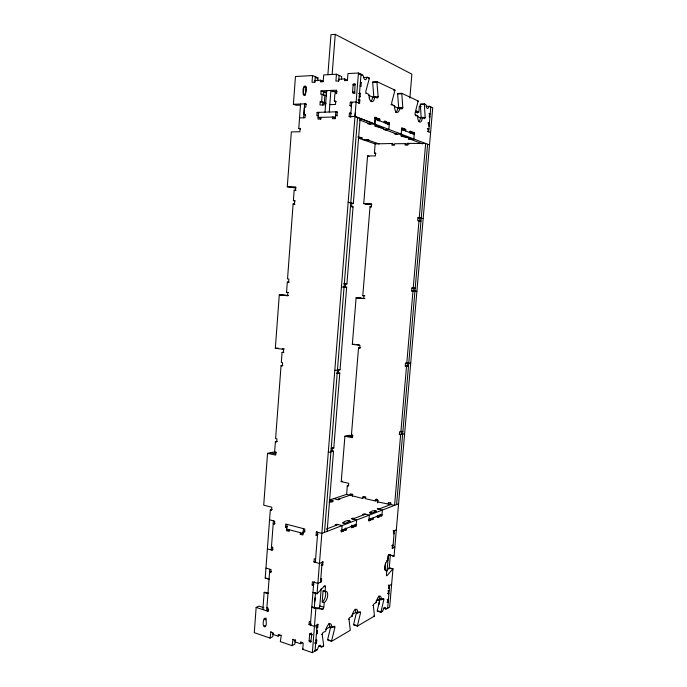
<?xml version="1.0" encoding="UTF-8"?>
<svg xmlns="http://www.w3.org/2000/svg" width="687" height="687" viewBox="0 0 687 687"><rect width="100%" height="100%" fill="white"/><g stroke="black" fill="none" stroke-linecap="round" stroke-linejoin="round"><path stroke-width="1.03" d="M390.92 104.656L394.578 105.592L394.759 108.915A5.728 2.628 89.3 0 0 399.061 110.762L399.757 107.85L397.67 107.911L394.218 106.408M414.982 114.806L417.696 115.674L417.842 118.834A5.436 2.396 -89.9 0 0 421.758 120.508L422.402 117.726L420.384 117.778L417.249 116.412M263.868 607.686L258.973 606.097L256.148 607.402L254.276 632.667L270.051 638.094L272.842 636.634L273.1 633.285M276.191 452.767L273.151 452.123L267.552 453.36L263.714 505.194L271.812 507.221L271.58 510.329L270.292 510.003L265.208 578.111L269.029 579.27A1.64 0.85 -73.1 0 0 269.304 579.089M267.552 453.36L275.71 455.095L275.942 451.96L274.645 451.685L275.393 441.732L276.672 441.99L276.904 438.838L275.607 438.581L281.052 365.69L282.366 365.888L282.597 362.693L281.309 362.504L282.065 352.388L283.379 352.568L283.619 349.374L275.332 348.24L279.283 294.929L287.965 295.444M295.994 188.058L287.286 186.761L291.348 131.895L299.893 131.758L300.142 128.426L298.785 128.452L299.566 117.906M300.382 105.128L296.174 105.274L293.401 104.269L295.453 76.506L312.533 75.553L317.961 77.863L317.746 80.731M300.571 104.012L299.532 117.915L305.019 117.769L305.268 114.42L303.903 114.454L304.444 107.206L305.809 107.163L306.067 103.806L293.401 104.269M268.007 592.761L264.409 592.288A1.64 0.85 -72.5 0 0 264.151 592.349L262.863 609.592L263.799 609.146M279.283 294.929L287.63 295.745L287.87 292.516L286.539 292.387L287.312 282.142L289.158 282.254M287.286 186.761L295.762 186.95L295.513 190.239L294.173 190.213L293.392 200.621L294.714 200.664L294.474 203.945L293.126 203.902L287.527 278.905L288.858 279.016L288.617 282.263L287.312 282.142M303.345 94.171L303.86 87.18L305.913 87.086L305.389 94.085A1.28 1.005 -74 0 1 304.315 95.381A1.28 1.005 -74 0 1 303.379 94.171C301.241 83.797 309.098 82.809 305.432 94.076L303.345 94.171L305.406 94.969M303.611 117.803L304.659 103.857L306.488 104.536M265.998 619.743C267.767 631.027 260.674 627.463 264.091 619.116A1.219 0.919 70.5 0 1 265.13 618.283A1.219 0.919 70.5 0 1 265.998 619.743L264.091 619.116L266.195 618.085M269.785 569.231L266.668 610.829L268.531 609.936M273.417 520.84L271.236 549.926L273.1 549.214M256.148 607.402L267.939 611.241L268.17 608.175L266.891 607.772M270.051 638.094L270.987 631.739M312.533 75.553L312.027 82.311L314.792 82.165L314.921 80.473L320.494 80.19L323.199 81.332L321.344 81.427M314.826 82.474L315.264 76.712M286.822 527.522L285.517 527.178L285.749 524.044L304.796 528.99L304.547 532.167L303.207 531.815L302.958 534.993L300.279 534.28L300.399 532.7M335.299 118.009L332.637 117.03L332.499 118.739L335.342 118.662L335.608 115.253L337.042 115.21L337.308 111.792L317.102 112.393L316.844 115.768L318.236 115.734M270.515 631.98L273.074 632.847L272.962 634.376L278.106 636.136L278.69 634.35M320.494 80.19L320.365 81.882L323.165 81.744L323.689 74.935L336.441 74.222L341.722 76.592L341.491 79.503M289.339 529.789L289.218 531.36L286.582 530.665L287.072 524.387M318.502 112.35L317.978 119.109L320.769 119.031M326.11 103.29L321.628 101.556L320.228 101.607L319.97 104.991L325.578 104.802M336.106 101.788L334.337 101.083L334.913 93.664L336.338 93.604L336.604 90.177L321.052 90.873L320.795 94.265L322.194 94.205L326.668 96M281.275 635.226L280.339 641.632L292.095 645.677L294.826 644.157L295.161 639.829M321.628 101.556L322.194 94.205M320.752 119.22L320.898 117.348M322.735 105.18L322.933 102.646L324.324 102.595L324.891 95.287M323.491 95.338L323.749 91.964L326.849 91.826M325.475 105.36L325.604 103.677L320.228 101.607M326.231 95.57L326.428 93.046L321.052 90.873M325.011 112.161L326.668 90.624M327.888 74.703L330.962 34.702L335.239 34.35L411.874 74.153L409.856 98.112M329.245 112.033L330.911 90.435L337.102 92.985M332.139 74.462L335.239 34.35M292.095 645.677L293.04 639.219M336.441 74.222L335.909 81.092L338.768 80.946L338.897 79.228L344.659 78.928L347.287 80.096M303.465 528.647L303.087 533.404L286.719 529.093M338.639 81.272L339.095 75.415M295.676 640.112L295.101 641.924L300.417 643.736L302.443 642.594M300.417 643.736L300.992 641.916M344.659 78.928L344.522 80.654L347.416 80.508L347.966 73.586L358.442 73.002L362.83 75.055L363.535 76.583A3.538 1.709 87.7 0 0 364.943 79.623A3.538 1.709 87.7 0 0 366.721 78.069L367.347 77.253L369.357 78.12A1.76 0.842 87.8 0 1 369.28 78.593L365.827 91.277A1.752 0.842 88.2 0 0 366.523 93.346L369.022 94.437L369.245 97.949M330.748 626.896L327.622 639.588A1.649 0.73 -73.4 0 0 327.553 640.044L331.52 641.366A1.649 0.73 -73.5 0 1 331.589 640.911L334.921 627.325A1.64 0.73 -73.8 0 0 334.217 626.278L331.718 627.686A5.814 2.611 -73.6 0 0 329.185 623.985A5.814 2.611 -73.6 0 0 325.793 631.035L323.208 632.487A1.683 0.764 -73.4 0 0 322.22 634.53L323.654 645.574A1.683 0.756 -73.1 0 1 323.654 645.995L321.834 647.068A1.683 0.756 -73.1 0 1 321.095 646.519A3.392 1.52 -73 0 0 319.618 645.411A3.392 1.52 -73 0 0 317.806 648.451A1.7 0.773 -72.9 0 1 316.896 649.979L312.362 652.65L302.718 649.335L303.207 643.075L300.537 642.173M316.192 627.849L317.746 627.583L318.004 624.44L314.448 626.381L309.03 624.612L309.279 621.46L310.627 621.898M313.521 585.384L312.156 584.981L312.413 581.803L317.866 583.418L321.404 581.743L321.662 578.574L320.777 578.986M321.173 565.298L322.735 565.1L322.993 561.923L319.446 563.469L313.976 561.932L314.234 558.746L315.599 559.132M317.463 535.551L316.089 535.19L316.346 531.996L317.016 531.738M350.894 117.254L349.159 116.592L349.425 113.149L350.885 113.106M351.469 106.245L350.018 105.669L350.293 102.208L356.132 102.002L359.584 103.419L359.859 99.967L359 99.606M309.116 640.98L309.657 634.238A1.262 0.97 67.7 0 1 310.764 633.397A1.262 0.97 67.7 0 1 311.683 634.908L310.79 642.276L309.244 641.598L309.794 640.602M315.342 562.318L317.712 532.348M350.61 116.558L351.753 102.157M353.135 84.613L352.551 92.058A1.322 1.073 -71.2 0 0 353.539 93.312A1.322 1.073 -71.2 0 0 354.741 91.964L355.067 83.737L353.522 83.814L353.135 84.613L353.788 84.905M314.328 607.643L315.513 592.675M312.362 652.65L315.865 608.519A1.7 0.799 -73.7 0 1 316.114 608.459L322.856 609.214A1.683 0.773 -73.9 0 0 323.843 607.196L324.221 602.508A5.857 2.722 -74.2 0 0 327.682 595.517A5.857 2.722 -74.2 0 0 325.106 591.559L325.483 586.853A1.675 0.781 -74.5 0 0 324.736 585.702L317.3 593.594A1.7 0.799 -74.1 0 1 317.042 593.783L312.954 592.546A1.692 0.807 -74.1 0 0 313.152 592.417M317.042 593.783L358.442 73.002M355.273 112.831L354.99 116.438L374.767 124.012L375.171 119.014L389.246 124.545L387.382 124.587M317.119 624.921L315.032 651.078L314.354 650.847M320.528 582.155L322.109 562.309M324.496 532.399L357.583 117.434M358.726 103.067L361.027 74.213L359.198 74.316M314.938 643.539L316.501 643.255L316.75 640.121L316.072 639.898M316.389 634.092L317.274 633.594L317.523 630.46L316.844 630.237M359.378 96.833L360.108 96.807L360.383 93.355L359.524 92.985M360.228 86.184L360.958 86.15L361.233 82.689L360.383 82.303M315.865 608.519L311.786 607.248A1.7 0.799 -73.6 0 1 312.044 607.179L318.811 607.952A1.675 0.781 -73.9 0 0 319.807 605.943L321.181 588.699M330.404 451.333L332.147 450.912L332.414 447.684L333.796 447.958L339.782 373.101L336.639 373.075M338.382 372.895L338.639 369.623L340.039 369.829L346.643 287.26L343.491 287.037M345.226 287.132L345.492 283.808L346.909 283.929L353.075 206.839L350.49 206.298M350.19 203.043L351.907 203.421L351.641 206.796L353.075 206.839M327.124 531.377L333.538 451.187L332.147 450.912M351.907 203.421L353.341 203.464L360.143 118.413M324.221 602.508L322.194 601.889L323.07 590.949A5.848 2.731 -74.2 0 1 324.032 590.76M331.074 501.553C331.993 498.315 335.995 502.515 329.142 502.206M329.674 499.964L346.652 494.348L347.296 485.761L348.481 486.018L348.704 483.296L341.233 481.647L344.908 436.254L349.185 435.309L352.929 436.013M344.908 436.254L352.422 437.688L352.646 434.94L351.452 434.716L358.52 347.966L359.73 348.12L359.954 345.329L352.337 344.359L356.098 297.84L360.34 298.003M371.804 204.683L363.724 203.627L367.579 155.932L375.403 155.932L375.643 153.038L374.398 153.046L375.145 143.892L391.418 143.514L394.269 144.528M340.95 531.618L341.619 531.79L342.126 525.589L336.759 524.241L335.093 524.877L336.432 525.212M374.595 117.365L375.308 117.348L374.767 124.012L369.082 124.132L367.451 123.514L368.876 123.488M341.619 531.79L343.268 531.137L343.397 529.591L342.727 529.419M375.308 117.348L376.914 117.984L376.777 119.65L376.064 119.667M356.098 297.84L363.767 298.57L363.998 295.753L362.788 295.642L370.027 206.701L371.263 206.744L371.495 203.876L363.724 203.627M344.762 529.05L344.634 530.596L346.265 529.943L346.394 528.406L345.389 528.157M377.524 118.533L378.236 118.508L378.099 120.165L377.395 120.182M378.236 118.508L379.825 119.143L379.688 120.792L378.623 120.818M350.147 495.181L350.258 493.824L352.637 494.365L352.491 496.186M384.9 122.836L385.029 121.204L384.325 121.221M351.083 526.13L351.753 526.294L351.624 527.814L353.212 527.187L353.341 525.675L351.684 525.263M385.029 121.204L386.575 121.814L386.438 123.445L385.733 123.462M353.865 526.5L354.526 526.663L354.655 525.151L353.994 524.988M354.526 526.663L356.098 526.044L356.596 520.007L351.323 518.719L352.886 518.118L354.2 518.445M387.013 123.961L387.717 123.943L387.854 122.32L389.374 122.93L388.842 129.405L383.26 129.5L386.171 130.049M362.684 498.522L362.83 496.692L365.252 497.242L365.14 498.616L375.3 500.943L377.361 500.196M392.14 143.265L391.976 145.223L394.518 145.206L394.639 143.738L405.339 143.652L407.339 144.382L405.21 144.399M363.921 514.743L362.624 514.426L364.127 513.859L369.314 515.104L368.825 520.986L370.31 520.403L370.43 518.934L369.786 518.779M395.618 133.639L394.244 133.656L395.703 134.205L401.191 134.128L401.723 127.816L403.157 128.392L403.029 129.963L401.311 129.989M403.664 128.873L404.351 128.864L404.222 130.436L403.535 130.444M371.014 518.29L371.667 518.445L371.547 519.913L373.015 519.329L373.135 517.869M405.648 130.994L405.777 129.431L404.351 128.864M375.3 500.943L375.411 499.561L376.794 499.063M405.339 143.652L405.21 145.129L407.803 145.112L407.966 143.136M377.644 502.893L377.876 500.119L375.411 499.561M377.215 517.251L377.85 517.405L377.979 515.963L377.335 515.808M409.787 131.294L410.465 131.286L410.328 132.831L409.65 132.849M377.85 517.405L379.284 516.839L379.413 515.396L378.769 515.241M410.465 131.286L411.848 131.835L411.719 133.381L411.041 133.39M412.87 133.836L412.999 132.29L412.32 132.299M379.954 514.778L380.598 514.924L380.478 516.366L381.895 515.8L382.384 510.063L377.275 508.869L379.971 508.62M412.999 132.29L414.373 132.84L413.857 138.98L408.464 139.032L411.187 139.538M417.541 112.934L416.228 112.35L416.356 110.865L418.323 111.741M376.785 600.515L378.82 599.373M421.2 106.245L419.362 106.305L418.855 112.282L416.228 112.35M378.932 604.646L379.653 600.026M388.258 504.387L388.421 502.523L390.92 503.099L390.8 504.498L378.554 509.161M390.207 504.541L390.371 502.686M385.527 563.022L384.935 569.978L386.815 570.485L386.455 574.658A1.468 0.618 -76.3 0 0 387.021 575.697L392.775 568.991A1.451 0.601 -76.6 0 1 392.973 568.836L389.254 567.831A1.443 0.61 -76.5 0 0 389.065 567.986L386.188 571.309M386.815 570.485A5.135 2.173 -76.5 0 1 384.832 566.818A5.135 2.173 -76.5 0 1 387.648 560.738L388.009 556.556A1.46 0.618 -76.8 0 1 388.808 554.83L393.883 556.101A1.443 0.61 -76.9 0 0 394.072 556.066L432.724 107.807L429.444 106.27L428.748 106.983A3.083 1.331 89.9 0 1 427.348 108.426A3.083 1.331 89.9 0 1 426.292 105.841L425.949 104.699L424.368 103.892L420.35 104.02A1.554 0.678 89.7 0 0 420.341 104.467L421.165 117.468A1.537 0.678 -89.9 0 1 421.071 118.001M387.056 571.026L388.421 555.13M399.353 434.596L399.602 431.762L402.874 431.513L401.603 431.29L401.363 434.115L399.353 434.596L404.609 433.858M405.236 366.102L405.476 363.225L407.468 363.037L407.219 365.896L405.236 366.102L408.499 366.068L407.219 365.896M411.676 290.927L411.925 288.016L415.197 288.257L413.9 288.145L413.651 291.048L411.676 290.927L416.906 291.271M417.962 217.693L417.705 220.647L420.976 221.111L419.671 221.051L419.92 218.123L417.962 217.693L423.166 218.595M400.624 434.828L394.57 505.357L377.069 501.759M400.873 431.994L406.515 366.274M405.476 363.225L406.764 363.397L412.973 291.048M419.018 220.699L413.222 288.128L411.925 288.016M419.268 217.745L425.648 143.489L407.271 143.385L409.126 144.072M389.16 568.93L390.345 555.216M386.918 602.104L387.537 602.284L387.769 599.536L388.447 599.15M387.64 593.628L388.267 593.808L388.498 591.052L389.177 590.683L388.55 590.502M391.633 584.319L388.954 585.779L388.713 588.536L389.392 588.166L388.773 587.986M392.457 545.1L393.084 545.263L392.414 545.572L392.174 548.346L394.845 547.084M396.33 529.814L393.668 530.982L393.428 533.765L394.098 533.473L393.471 533.318M430.586 132.608L428.01 131.552L428.267 128.563L427.606 128.581M428.104 122.844L428.765 122.836L428.508 125.824L429.152 126.099M428.894 113.621L429.555 113.604L429.298 116.592L429.942 116.884L429.281 116.902M392.844 548.028L394.338 530.69M396.579 504.584L427.589 144.236M428.662 131.818L430.801 106.906L430.139 106.923M392.973 568.836L389.666 607.102L386.231 609.129A1.468 0.601 -75.6 0 1 385.673 608.588A2.954 1.211 -75.5 0 0 384.548 607.506A2.954 1.211 -75.5 0 0 383.097 610.099A1.477 0.61 -75.5 0 1 382.376 611.404L380.916 612.263L377.18 611.138A1.477 0.618 -75.4 0 1 377.249 610.717L380.143 598.471M368.782 95.364L372.603 97.022L374.75 96.936L374.011 100.001A6.046 2.903 88.5 0 1 369.245 97.958M380.916 612.263A1.486 0.61 -75.4 0 1 380.976 611.851L383.878 599.562A1.477 0.61 -75.7 0 0 383.303 598.566L381.233 599.734L379.361 599.184L376.09 601.022M356.51 612.418L353.599 624.474A1.554 0.67 -74.5 0 0 353.53 624.912L357.377 626.123A1.563 0.67 -74.5 0 1 357.446 625.694L360.546 612.795A1.554 0.67 -74.8 0 0 359.919 611.774L357.644 613.053L355.711 612.461L352.122 614.47M314.483 602.035L315.264 598.927A1.511 0.713 -73.9 0 0 314.998 597.93M398.554 108.22A1.614 0.739 89.4 0 0 398.658 107.661L397.661 93.973A1.64 0.747 89 0 1 397.67 93.501L401.826 93.329L418.143 100.972A1.58 0.696 89.6 0 1 418.082 101.401L415.103 112.943A1.572 0.696 89.9 0 0 415.661 114.789M376.416 511.162C371.195 508.749 364.565 516.744 376.416 511.162L374.492 510.707M350.13 521.244C344.591 518.591 337.145 527.41 350.13 521.244L348.146 520.755M395.454 112.453L396.236 111.972A5.719 2.636 89.3 0 0 397.67 107.911M331.52 641.366L350.241 630.331A1.589 0.687 -74.2 0 0 350.241 629.927L349.022 619.331A1.589 0.696 -74.5 0 1 349.932 617.407L352.268 616.084A5.505 2.387 -74.7 0 1 355.385 609.438A5.505 2.387 -74.7 0 1 357.644 613.053M357.377 626.123L374.406 616.093A1.511 0.627 -75.1 0 0 374.415 615.707L373.367 605.522A1.511 0.635 -75.4 0 1 374.2 603.71L376.33 602.508A5.23 2.19 -75.6 0 1 379.198 596.222A5.23 2.19 -75.6 0 1 381.233 599.734M387.537 602.284L388.207 601.889L387.588 601.709M302.718 649.335L303.388 648.94M315.865 640.628L316.75 640.121M325.775 629.258L329.726 627.042L331.718 627.686M388.267 593.808L388.936 593.431L388.009 593.164M312.353 634.539L311.683 634.908L309.657 634.238L311.666 633.122M316.638 630.949L317.523 630.46M311.28 624.569L310.378 625.05L313.77 582.207L314.663 581.786M309.03 624.612L310.971 623.573M278.106 636.136L280.184 635.037M267.939 611.241L268.402 611.018M312.156 584.981L313.942 584.139M313.976 561.932L315.762 561.167M271.417 571.541L269.553 572.314L270.833 572.692L271.064 569.609L265.955 568.106M341.748 530.244L356.227 524.533M368.945 519.518L382.015 514.365M398.58 503.811L321.842 533.421L316.346 531.996M316.089 535.19L318.021 534.452M326.377 529.05L338.098 524.585M352.637 519.037L365.424 514.168M300.279 534.28L302.993 533.267M303.207 531.815L305.011 531.145M286.582 530.665L289.339 529.677M285.517 527.178L287.355 526.534M365.922 496.95L362.015 498.307L346.6 494.374M275.04 523.322L273.186 523.949L274.474 524.284L274.706 521.175L269.562 519.836M337.24 499.501L352.723 494.322M329.236 501.141L331.151 500.497L332.972 500.926M270.292 510.003L272.164 509.419M347.296 485.761L348.721 485.305M341.233 481.647L342.676 481.209M328.274 452.475L333.538 451.187M331.177 448.585L333.796 447.958M275.393 441.732L277.256 441.346M337.171 373.367L339.782 373.101M334.801 370.327L340.039 369.829M406.764 363.397L410.714 363.019M281.052 365.69L282.907 365.544M282.065 352.388L283.92 352.285M358.52 347.966L360.641 347.845M361.362 75.141L362.092 75.098M316.063 77.966L317.961 77.863M363.973 77.485L367.597 77.296M368.627 78.155L369.357 78.12M368.558 78.627L369.28 78.593M275.332 348.24L278.141 348.094M352.337 344.359L354.475 344.256M392.32 104.604A1.657 0.764 89.1 0 1 391.702 102.655L394.905 90.564A1.666 0.764 88.8 0 0 394.973 90.117L376.948 81.676L372.646 81.882A1.726 0.824 88.1 0 0 372.646 82.38L373.831 96.841A1.7 0.816 88.5 0 1 373.719 97.434M360.503 82.732L361.233 82.689M372.646 82.38L376.227 82.208M353.118 84.827L355.316 84.724M332.019 91.603L337.188 91.38M393.574 90.177L394.973 90.117M354.741 91.964L352.551 92.058L355.145 93.166M358.562 93.432L360.383 93.355M365.802 93.38L366.523 93.346M397.661 93.973L401.122 93.827M374.535 96.815L378.108 96.678L376.94 82.174A1.735 0.816 88.2 0 1 376.948 81.676M358.039 100.036L359.859 99.967M334.337 101.083L335.763 101.032L335.496 104.45L329.812 104.647M417.464 100.998L418.143 100.972M417.404 101.427L418.082 101.401M350.018 105.669L351.478 105.618M420.332 104.467L423.681 104.355M424.42 104.587L425.09 104.561M393.531 105.626L394.578 105.592M426.12 106.373L429.444 106.27M399.345 107.636L402.797 107.533L401.818 93.801A1.64 0.747 89.1 0 1 401.826 93.329M399.868 108.864L401.242 108.821M429.538 113.913L430.199 113.887L429.555 113.604M349.159 116.592L354.99 116.438L429.521 144.974M415.678 115.734L417.696 115.674M374.424 118.044L376.914 117.984M421.835 117.451L425.167 117.365L424.36 104.338A1.563 0.678 89.8 0 1 424.368 103.892M377.163 119.203L379.825 119.143M383.939 121.874L386.575 121.814M386.755 122.982L389.374 122.93M428.078 123.136L429.409 123.11L428.765 122.836M375.042 125.824C398.374 131.698 366.154 124.931 377.154 125.781M380.28 127.816L382.384 127.773M401.448 128.417L403.157 128.392M427.262 128.864L428.92 128.838L428.267 128.563M403.217 129.474L405.777 129.431M409.478 131.87L411.848 131.835M427.348 131.56L428.01 131.552M412.689 132.866L414.373 132.84M401.156 135.734C422.608 140.972 392.775 134.978 403.2 135.708M360.151 138.07L362.238 138.121L358.142 137.383M405.871 137.529L407.906 137.503M362.444 139.538L369.005 139.985L367.734 140.002M290.077 187.379L295.358 187.499M348.137 202.339L353.341 203.464M365.836 204.099L371.65 204.288M419.92 218.123L421.225 218.174M286.539 292.387L288.394 292.464M362.788 295.642L364.891 295.728M341.43 286.96L346.643 287.26M343.758 283.697L346.909 283.929M413.651 291.048L414.948 291.159M358.228 297.918L364.926 298.562M282.082 295.032L288.317 295.642M356.373 344.496L359.224 344.857M282.263 348.661L284.332 348.944M401.363 434.115L402.625 434.347M347.055 435.781L352.68 436.846M293.126 203.902L294.972 204.262M293.392 200.621L295.238 200.99M270.36 452.742L275.453 453.815M294.173 190.213L296.02 190.608M370.027 206.701L371.427 207.002M363.603 497.053L365.656 497.525M375.909 499.861L377.962 500.334M338.734 499.002L339.936 499.277L338.451 499.784L333.633 498.659M369.623 512.562L371.564 513.026M380.297 515.422L381.895 515.8M377.687 516.452L379.284 516.839M371.401 518.934L373.015 519.329M368.687 520.007L370.31 520.403M393.041 530.828L393.668 530.982M353.788 525.469L356.098 526.044M342.761 522.807L344.762 523.305M351.555 526.774L353.212 527.187M388.902 554.813L393.265 555.938M344.599 529.522L346.265 529.943M340.761 530.493L343.268 531.137M391.788 545.418L392.414 545.572M390.972 555.259L390.353 555.096A1.443 0.61 -76.9 0 1 390.164 555.13M391.59 555.414L394.072 556.066M386.704 560.489L387.648 560.738M389.675 568.158L392.775 568.991M271.468 546.835L272.748 547.187L272.516 550.287L267.398 548.844M322.306 561.734L322.993 561.923M322.057 564.903L322.735 565.1M388.387 585.058L389.623 585.41L387.657 608.287L387.039 608.107M388.335 585.607L388.954 585.779M387.88 590.88L388.498 591.052M387.15 599.356L387.769 599.536M381.388 598.841L383.252 599.382M320.726 581.546L321.404 581.743M377.481 599.674L379.31 600.215M323.792 586.354L325.483 586.853M375.385 602.224L376.33 602.508M383.294 608.253L385.613 608.94M372.74 605.333L373.367 605.522M323.07 590.949L325.106 591.559M381.749 611.215L382.376 611.404M377.867 610.906L380.976 611.851M266.118 578.128L267.87 578.66M268.024 578.703L268.669 578.901M313.89 592.563L317.3 593.594M373.78 615.904L374.406 616.093M314.663 598.738L315.264 598.927M357.979 612.005L359.902 612.598M319.807 605.943L323.173 606.99M351.297 615.784L352.268 616.084M319.481 608.158L322.856 609.214M265.045 592.486L268.222 593.482A1.649 0.842 -72.5 0 0 267.964 593.534L264.151 592.349M312.044 607.179L315.436 608.244M348.369 619.124L349.022 619.331M367.579 155.932L368.988 156.378M354.234 624.681L357.446 625.694M332.611 626.578L334.26 627.111M317.325 624.225L318.004 624.44M298.785 128.452L300.623 129.053M374.398 153.046L375.789 153.502M316.063 627.033L317.746 627.583M321.55 634.307L322.22 634.53M316.595 633.371L317.274 633.594M328.283 639.812L331.589 640.911M263.619 625.471L265.517 626.106M309.133 640.791L311.159 641.469M314.818 642.688L316.501 643.255M322.984 645.771L323.654 645.995M318.656 645.995L321.164 646.845M278.226 634.59L280.811 635.475M292.585 639.468L295.221 640.37M316.218 649.747L316.896 649.979M358.597 138.207L375.162 143.909M358.056 136.661L362.101 138.044M366.24 139.495L379.044 143.935M303.903 114.454L305.732 115.107M320.803 118.379L318.115 117.417L335.488 116.962L335.891 111.835L337.643 112.496M317.102 112.393L318.905 113.054M335.608 115.253L337.377 115.905M359.533 119.942L370.499 124.107M384.651 129.474L397.077 134.188M409.813 139.023L422.617 143.884M349.425 113.149L351.169 113.819M401.586 129.396L414.244 134.369M350.293 102.208L352.173 102.973M359.249 96.438L360.108 96.807M374.75 96.936L377.172 97.992A1.709 0.816 88.6 0 0 378.108 96.678M399.757 107.85L401.938 108.804A1.623 0.739 89.4 0 0 402.797 107.533M422.402 117.726L424.386 118.593A1.537 0.67 -89.8 0 0 425.167 117.365M360.1 85.772L360.958 86.15M419.362 106.305L420.676 106.897M265.483 577.939A1.64 0.85 -73 0 1 265.208 578.111M324.839 591.189A5.848 2.731 -74.2 0 1 325.355 596.763A5.848 2.731 -74.2 0 1 322.194 601.889M378.88 596.041A5.221 2.19 -75.5 0 1 379.361 599.184M355.162 609.189A5.496 2.396 -74.7 0 1 355.711 612.461M328.755 623.307A5.805 2.619 -73.6 0 1 329.726 627.042M372.603 97.022A6.037 2.911 88.4 0 1 371.04 101.272M420.384 117.778A5.436 2.405 -90 0 1 419.053 121.659"/></g></svg>
